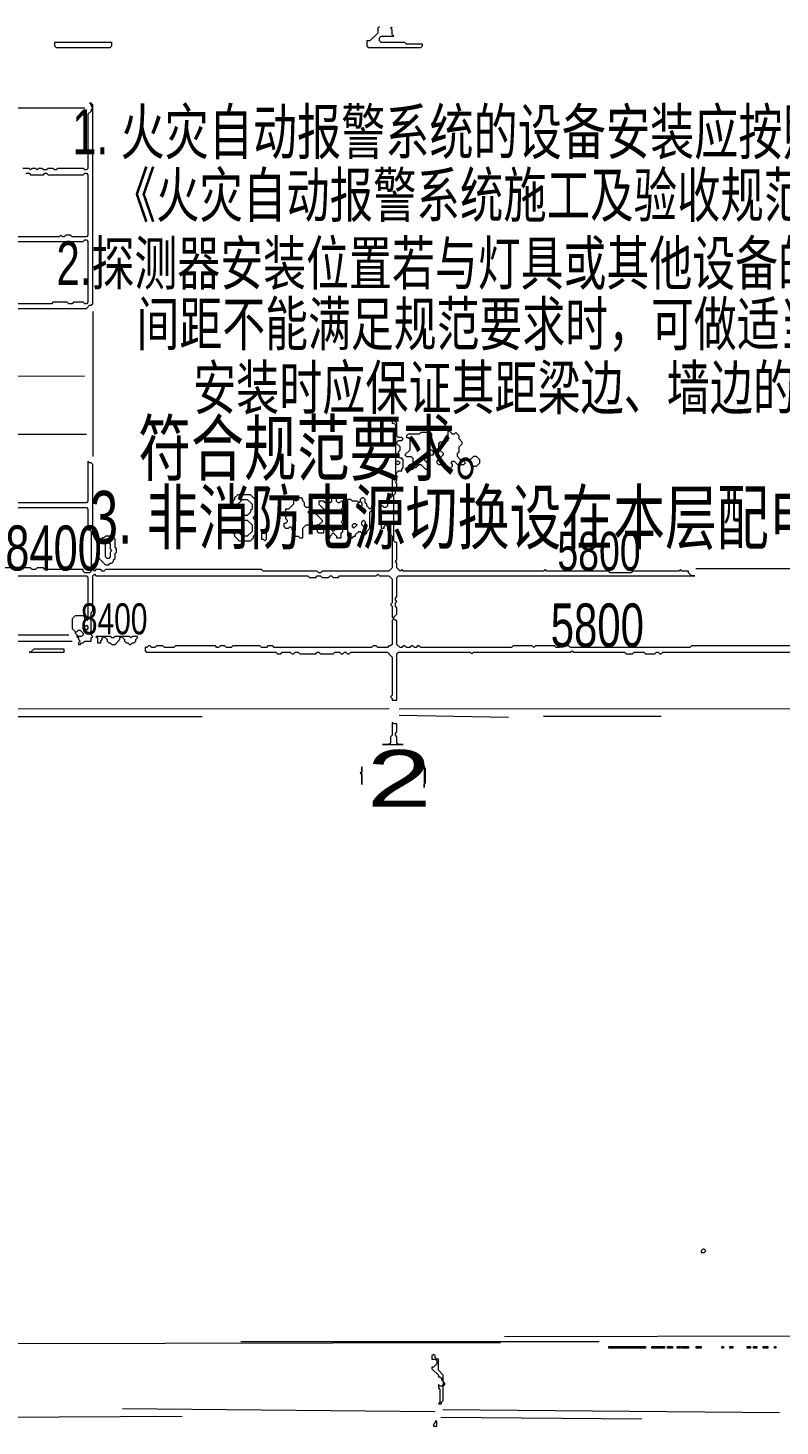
# Model space of a CAD drawing. Extents: x 20 to 3943, y 20 to 2783.
# Drawn here: x 826 to 1299, y 21 to 899 of the extents above; entities that cross this region are included whole.
import ezdxf

# ---------------------------------------------------------------- set-up
doc = ezdxf.new("R2010")
doc.units = 0
for name, color, linetype, lineweight in [('OCR_TEXT', 6, 'Continuous', 0), ('TRACE_CURVE', 6, 'Continuous', 0), ('TRACE_STRAIGHT', 5, 'Continuous', 0), ('TRACE_TEXT_SYMBOL', 6, 'Continuous', 0)]:
    doc.layers.add(name, color=color, linetype=linetype, lineweight=lineweight)
doc.styles.add('wqy-unicode', font='wqy-unicode.lff')

msp = doc.modelspace()

# ---------------------------------------------------------------- linework, layer by layer
at = {"layer": 'TRACE_CURVE', "color": 6}
for points in [[(784, 723), (863, 723), (865, 725), (866, 725), (867, 726), (867, 851), (866, 852), (865, 852), (866, 851), (866, 850), (867, 849), (866, 848), (866, 847), (864, 845), (864, 811), (863, 810), (862, 810), (861, 811), (845, 811), (844, 810), (843, 810), (842, 811), (839, 811), (838, 810), (836, 810), (835, 811), (833, 811), (832, 810), (831, 811), (829, 811), (828, 810), (827, 811), (823, 811)], [(825, 808), (827, 808), (828, 807), (836, 807), (837, 808), (838, 808), (839, 807), (861, 807), (862, 808), (863, 808), (864, 807), (864, 769), (863, 768), (854, 768), (853, 769), (850, 769), (849, 768), (848, 768), (847, 769), (846, 768), (818, 768)], [(645, 765), (861, 765), (862, 766), (863, 766), (864, 765), (864, 727), (863, 726), (862, 726), (861, 727), (855, 727), (854, 726), (852, 726), (851, 727), (842, 727), (841, 726), (790, 726)], [(1055, 653), (1055, 651), (1056, 651), (1057, 650), (1057, 617), (1056, 616), (1055, 616), (1055, 605), (1054, 604), (1052, 604), (1052, 599), (1051, 598), (1050, 598), (1049, 599), (1047, 599), (1047, 595), (1048, 594), (1048, 589), (1047, 588), (1048, 587), (1048, 585), (1050, 585), (1050, 586), (1051, 587), (1052, 586), (1052, 584), (1053, 583), (1053, 582), (1055, 580), (1055, 560), (1053, 558), (1011, 558), (1010, 557), (1009, 557), (1008, 558), (974, 558), (973, 559), (875, 559), (874, 558), (873, 558), (872, 559), (869, 559), (868, 558), (867, 559), (867, 562), (868, 563), (869, 563), (870, 564), (870, 565), (871, 566), (875, 562), (877, 562), (878, 563), (879, 563), (880, 564), (880, 565), (881, 566), (881, 569), (882, 570), (882, 572), (881, 573), (881, 578), (879, 580), (875, 580)], [(1057, 538), (1058, 539), (1057, 540), (1057, 541), (1058, 542), (1058, 554), (1059, 555), (1245, 555), (1243, 555), (1241, 557), (1241, 558), (1237, 558), (1236, 559), (1235, 558), (1206, 558), (1205, 557), (1192, 557), (1191, 558), (1152, 558), (1151, 559), (1150, 558), (1062, 558), (1061, 559), (1060, 558), (1058, 560), (1058, 563), (1057, 564), (1058, 565), (1058, 576), (1057, 576), (1056, 577), (1056, 606), (1057, 607), (1057, 608), (1058, 609), (1058, 613), (1057, 614), (1058, 615), (1058, 618), (1057, 619), (1059, 621), (1061, 621), (1061, 622), (1062, 623), (1062, 628), (1061, 629), (1060, 629), (1059, 630), (1059, 633), (1060, 634), (1060, 636), (1058, 638), (1058, 639), (1059, 640), (1061, 640), (1062, 641), (1061, 642), (1059, 642), (1058, 643), (1058, 651), (1057, 652), (1057, 654), (1056, 654), (1055, 653)], [(875, 580), (874, 579), (873, 579), (873, 578), (872, 577), (871, 577), (867, 581), (867, 625), (866, 626), (865, 626), (864, 627), (864, 602), (863, 601), (739, 601)], [(729, 598), (863, 598), (864, 597), (864, 584), (865, 584), (866, 583), (866, 558), (865, 557), (862, 557), (861, 558), (861, 559), (837, 559), (836, 560), (832, 560), (831, 559), (829, 559), (828, 560), (809, 560)], [(712, 555), (863, 555), (864, 554), (864, 528), (863, 527), (862, 528), (862, 529), (861, 530), (856, 530), (854, 528), (854, 522), (856, 520), (856, 519), (857, 518), (857, 517), (858, 516), (858, 515), (859, 514), (858, 513), (858, 512), (859, 512), (860, 513), (861, 513), (862, 514), (866, 514), (866, 516), (867, 517), (866, 518), (866, 532), (867, 533), (867, 555), (868, 556), (869, 555), (1002, 555), (1003, 554), (1007, 554), (1008, 555), (1010, 555), (1011, 554)], [(1011, 554), (1015, 554), (1016, 555), (1017, 555), (1018, 554), (1021, 554), (1022, 555), (1045, 555), (1046, 556), (1047, 555), (1053, 555), (1055, 553), (1055, 538), (1054, 537), (1055, 536), (1055, 529), (1056, 528), (1055, 527), (1055, 512), (1054, 511), (1053, 511), (1052, 510), (1046, 510), (1045, 511), (1043, 511), (1042, 510), (981, 510), (980, 511), (977, 511), (976, 510), (973, 510), (972, 511), (955, 511), (954, 510), (951, 510), (950, 511), (947, 511), (946, 510), (945, 510), (944, 511), (919, 511), (918, 510), (912, 510), (911, 511), (907, 511), (906, 510), (904, 510), (903, 511), (902, 511), (901, 510), (900, 510), (900, 508), (901, 507), (982, 507), (983, 506), (985, 506), (986, 507), (991, 507), (992, 506), (993, 506), (994, 507), (996, 507), (997, 506), (1007, 506)], [(1320, 511), (1243, 511), (1242, 510), (1167, 510), (1166, 511), (1161, 511), (1160, 510), (1158, 510), (1157, 511), (1145, 511), (1144, 510), (1143, 511), (1131, 511), (1130, 510), (1073, 510), (1072, 511), (1071, 511), (1070, 510), (1069, 510), (1068, 511), (1067, 511), (1066, 510), (1064, 510), (1063, 511), (1062, 511), (1061, 510), (1060, 510), (1058, 512), (1058, 527), (1057, 527), (1056, 528), (1056, 529), (1058, 531), (1058, 535), (1057, 536), (1057, 538)], [(1007, 506), (1008, 507), (1009, 507), (1010, 506), (1018, 506), (1019, 507), (1022, 507), (1023, 506), (1024, 506), (1025, 507), (1026, 507), (1027, 506), (1028, 506), (1029, 507), (1052, 507), (1055, 504), (1055, 480), (1054, 479), (1055, 478), (1055, 477), (1058, 477), (1058, 506), (1059, 507), (1104, 507), (1105, 506), (1106, 507), (1167, 507), (1168, 508), (1169, 507), (1201, 507), (1202, 506), (1206, 506), (1207, 507), (1213, 507), (1214, 506), (1220, 506), (1221, 507), (1222, 507), (1223, 506), (1224, 506), (1225, 507), (1316, 507)]]:
    msp.add_lwpolyline(points, dxfattribs=at)
for points in [[(1057, 626), (1058, 627), (1059, 627), (1060, 626), (1059, 625), (1058, 625)], [(875, 575), (876, 576), (877, 576), (878, 575), (878, 572), (879, 571), (878, 570), (878, 567), (877, 566), (876, 566), (875, 567)], [(858, 521), (859, 521), (861, 519), (861, 518), (860, 517), (858, 517), (856, 519)], [(862, 523), (863, 524), (864, 523), (864, 522), (863, 521), (862, 522)]]:
    msp.add_lwpolyline(points, close=True, dxfattribs=at)
at = {"layer": 'TRACE_STRAIGHT', "color": 5}
for p, q in [((791, 849), (862, 849)), ((867, 721), (867, 630)), ((808.118, 680.727), (861.878, 680.507)), ((732, 644), (863, 644)), ((1245.625, 559.675), (1319.375, 559.691)), ((666, 518), (852, 518)), ((800, 514), (854, 514)), ((666.875, 466.579), (935.625, 466.622)), ((775.625, 471.509), (1053.125, 471.627)), ((1059.356, 467.497), (1128.15, 466.314)), ((1059.375, 471.59), (1319.375, 471.639)), ((1150, 467), (1224, 467)), ((676.881, 72.677), (1123.134, 73.46)), ((960, 74), (1100, 74)), ((1071, 74), (1185, 74)), ((1125.618, 77.196), (1559.379, 78.475)), ((793.137, 26.515), (923.133, 27.277)), ((885.61, 32.054), (1081.89, 30.176)), ((1085.619, 26.667), (1211.881, 25.628)), ((1086.889, 31.415), (1298.133, 29.561))]:
    msp.add_line(p, q, dxfattribs=at)
at = {"layer": 'TRACE_TEXT_SYMBOL', "color": 6}
msp.add_lwpolyline([(1047, 900), (1046, 899), (1046, 896), (1041, 891), (1039, 891), (1039, 888), (1040, 887), (1073, 887), (1074, 888), (1074, 889), (1064, 889), (1063, 890), (1048, 890), (1047, 891), (1047, 893), (1048, 894), (1056, 894), (1055, 895), (1055, 898), (1054, 899), (1055, 900)], dxfattribs=at)
for points in [[(843, 890), (843, 888), (844, 887), (878, 887), (879, 888), (879, 890)], [(1073, 645), (1072, 644), (1065, 644), (1064, 643), (1064, 642), (1065, 642), (1066, 641), (1066, 634), (1063, 631), (1064, 630), (1067, 630), (1068, 629), (1068, 626), (1067, 625), (1066, 625), (1065, 624), (1065, 623), (1066, 622), (1068, 622), (1069, 623), (1070, 623), (1072, 625), (1073, 625), (1076, 622), (1078, 622), (1078, 625), (1075, 628), (1078, 631), (1081, 631), (1081, 633), (1080, 634), (1079, 634), (1078, 635), (1078, 641), (1080, 643), (1080, 644), (1079, 645)], [(1090, 646), (1090, 640), (1089, 639), (1085, 639), (1084, 638), (1084, 636), (1085, 635), (1085, 634), (1087, 632), (1087, 631), (1083, 627), (1083, 626), (1084, 625), (1086, 625), (1090, 621), (1091, 621), (1092, 622), (1092, 623), (1093, 624), (1093, 625), (1092, 626), (1093, 627), (1094, 627), (1096, 625), (1100, 625), (1101, 626), (1099, 628), (1098, 628), (1096, 630), (1096, 632), (1097, 633), (1097, 636), (1099, 638), (1099, 639), (1097, 641), (1097, 643), (1095, 645), (1094, 644), (1093, 644), (1091, 646)], [(1106, 630), (1104, 628), (1104, 627), (1105, 626), (1105, 625), (1106, 624), (1108, 624), (1110, 626), (1110, 628), (1108, 630)], [(958, 606), (956, 604), (956, 603), (955, 602), (955, 600), (956, 599), (957, 599), (961, 603), (964, 603), (967, 600), (967, 597), (966, 596), (966, 595), (964, 593), (962, 593), (961, 592), (961, 591), (962, 590), (964, 590), (967, 587), (967, 583), (964, 580), (961, 580), (958, 583), (958, 584), (955, 584), (955, 582), (956, 581), (956, 580), (959, 577), (966, 577), (968, 579), (968, 580), (970, 582), (970, 588), (969, 589), (969, 590), (968, 591), (968, 592), (969, 593), (969, 594), (970, 595), (970, 601), (969, 602), (969, 603), (966, 606)], [(996, 604), (996, 603), (995, 602), (994, 603), (993, 602), (993, 600), (990, 597), (988, 597), (988, 595), (989, 594), (989, 593), (988, 592), (988, 591), (989, 590), (989, 589), (988, 588), (987, 588), (987, 586), (988, 585), (990, 585), (991, 586), (992, 585), (992, 584), (993, 583), (993, 582), (992, 581), (993, 581), (994, 580), (996, 580), (997, 579), (999, 579), (999, 585), (1001, 587), (1004, 587), (1005, 588), (1005, 589), (1003, 591), (1003, 592), (1004, 593), (1002, 595), (1003, 596), (1004, 596), (1004, 598), (1001, 598), (1000, 599), (1000, 601), (999, 602), (999, 603), (998, 604)], [(1017, 604), (1017, 602), (1016, 601), (1013, 601), (1012, 602), (1009, 602), (1009, 600), (1012, 597), (1013, 597), (1014, 596), (1012, 594), (1010, 596), (1008, 596), (1007, 595), (1007, 594), (1011, 590), (1011, 589), (1009, 587), (1008, 587), (1008, 583), (1009, 582), (1012, 582), (1012, 584), (1013, 585), (1014, 584), (1014, 579), (1016, 579), (1016, 580), (1018, 582), (1020, 580), (1020, 579), (1023, 579), (1023, 582), (1024, 583), (1024, 588), (1023, 589), (1024, 590), (1024, 596), (1023, 597), (1024, 598), (1024, 602), (1023, 602), (1022, 601), (1021, 601), (1020, 602), (1020, 604)], [(1036, 604), (1035, 603), (1035, 602), (1034, 601), (1033, 602), (1030, 602), (1029, 603), (1027, 603), (1027, 580), (1028, 580), (1029, 579), (1030, 579), (1031, 580), (1032, 580), (1032, 581), (1034, 583), (1035, 583), (1037, 581), (1038, 581), (1039, 582), (1039, 583), (1041, 585), (1041, 595), (1042, 596), (1043, 596), (1043, 597), (1044, 598), (1043, 599), (1042, 599), (1042, 598), (1041, 597), (1039, 599), (1039, 600), (1038, 601), (1038, 603), (1037, 604)], [(1035, 602), (1036, 601), (1036, 599), (1035, 598), (1034, 598), (1033, 599), (1033, 600)], [(1036, 589), (1037, 590), (1038, 589), (1038, 587), (1037, 586), (1036, 587)], [(974, 584), (973, 583), (973, 578), (974, 578), (975, 577), (976, 578), (976, 584)], [(1017, 585), (1018, 586), (1020, 586), (1021, 585), (1020, 584), (1019, 584), (1018, 583), (1017, 584)], [(1030, 587), (1031, 588), (1032, 588), (1033, 587), (1031, 585), (1030, 586)], [(869, 517), (870, 516), (870, 513), (872, 513), (872, 514), (873, 515), (873, 516), (874, 517), (876, 515), (876, 514), (877, 513), (878, 513), (879, 512), (881, 512), (884, 515), (884, 516), (885, 517), (887, 515), (887, 514), (888, 513), (889, 513), (890, 512), (891, 512), (892, 513), (893, 513), (894, 514), (894, 515), (895, 516), (895, 517), (892, 517), (891, 516), (890, 517), (881, 517), (880, 516), (879, 516), (878, 517)], [(830, 509), (828, 507), (827, 507), (849, 507), (849, 509)], [(1055, 463), (1055, 455), (1054, 454), (1054, 450), (1053, 449), (1049, 449), (1062, 449), (1059, 449), (1058, 450), (1058, 454), (1057, 455), (1057, 456), (1058, 457), (1058, 462), (1056, 462)], [(1036, 435), (1036, 432), (1035, 431), (1036, 430), (1036, 424)], [(1075, 436), (1075, 422), (1075, 424), (1076, 425), (1076, 434), (1075, 435)], [(1250, 132), (1249, 131), (1249, 130), (1251, 130), (1252, 131), (1251, 132)], [(1191, 71), (1214, 71), (1214, 70), (1191, 70)], [(1218, 71), (1226, 71), (1226, 70), (1218, 70)], [(1228, 71), (1231, 71), (1231, 70), (1228, 70)], [(1234, 71), (1236, 71), (1236, 70), (1234, 70)], [(1237, 71), (1241, 71), (1241, 70), (1237, 70)], [(1246, 71), (1249, 71), (1249, 70), (1246, 70)], [(1262, 71), (1263, 71), (1263, 70), (1262, 70)], [(1267, 71), (1269, 71), (1269, 70), (1267, 70)], [(1278, 71), (1280, 71), (1280, 70), (1278, 70)], [(1282, 71), (1284, 71), (1284, 70), (1282, 70)], [(1288, 71), (1291, 71), (1291, 70), (1288, 70)], [(1295, 71), (1296, 71), (1296, 70), (1295, 70)], [(1081, 66), (1080, 65), (1080, 63), (1082, 63), (1083, 62), (1083, 60), (1081, 58), (1080, 58), (1080, 57), (1084, 53), (1084, 52), (1085, 52), (1086, 51), (1086, 50), (1087, 49), (1087, 47), (1086, 46), (1085, 46), (1084, 47), (1084, 45), (1085, 44), (1085, 36), (1084, 35), (1086, 35), (1086, 36), (1087, 37), (1087, 46), (1088, 47), (1088, 48), (1087, 49), (1087, 53), (1084, 56), (1084, 63), (1083, 63), (1082, 64), (1082, 65)], [(1082, 24), (1082, 23), (1081, 22), (1081, 21), (1083, 21), (1083, 24)]]:
    msp.add_lwpolyline(points, close=True, dxfattribs=at)

# ---------------------------------------------------------------- texts
at = {"layer": 'OCR_TEXT', "color": 6, "style": 'wqy-unicode'}
for s, height, width, p in [('1. 火灾自动报警系统的设备安装应按照', 28.223, 0.72, (854.172, 819.857)), ('《火灾自动报警系统施工及验收规范》施工。', 27.7635, 0.72, (879.426, 780.38)), ('2.探测器安装位置若与灯具或其他设备的安装', 27.43902, 0.72, (844.161, 737.75)), ('间距不能满足规范要求时，可做适当调整。', 27.41117, 0.72, (894.483, 699.629)), ('安装时应保证其距梁边、墙边的距离', 27.52761, 0.72, (930.049, 659.496)), ('符合规范要求。', 33.7884, 0.72, (895.524, 618.331)), ('3. 非消防电源切换设在本层配电箱内。', 33.16195, 0.72, (865.18, 575.232)), ('8400', 28.308, 0.72, (812.075, 558.377)), ('5800', 24.4035, 0.72, (1158.761, 558.325)), ('8400', 19.5228, 0.72, (859.534, 518.26)), ('5800', 27.3319, 0.72, (1154.573, 510.364)), ('2', 35.644, 1.535778, (1039, 410))]:
    msp.add_text(s, height=height, dxfattribs=dict(at, width=width)).set_placement(p)

doc.saveas('drawing.dxf')
